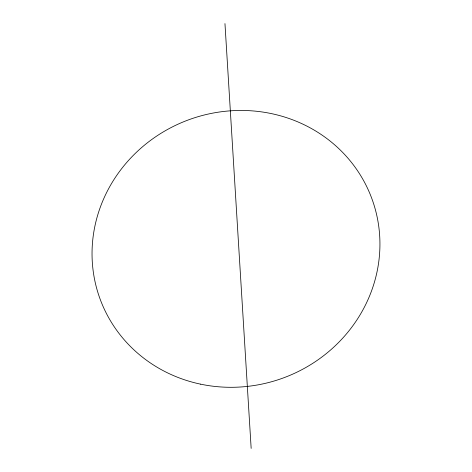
<?xml version="1.0" encoding="UTF-8"?>
<svg xmlns="http://www.w3.org/2000/svg" width="472" height="472" viewBox="0 0 472 472"><rect width="100%" height="100%" fill="white"/><g stroke="black" fill="none" stroke-linecap="round" stroke-linejoin="round"><path stroke-width="0.71" d="M224.961 23.6L251.163 448.4M200.594 384.155A144.857 137.47 -20.8 0 0 374.52 206.659A144.857 137.47 -20.8 0 0 132.85 155.819A144.857 137.47 -20.8 0 0 200.594 384.155"/></g></svg>
